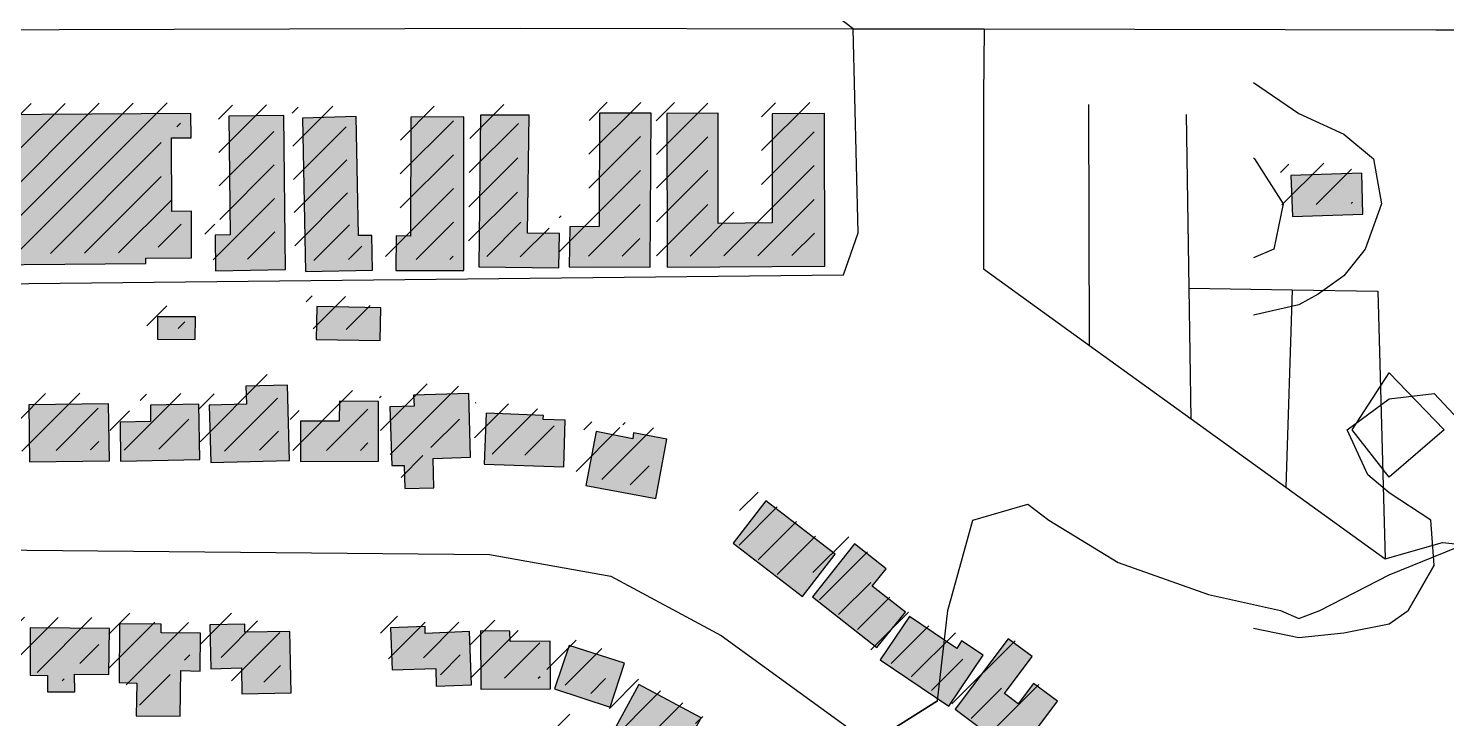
# Model space of a CAD drawing. Extents: x 6438959 to 7279357, y 1424492 to 2039161.
# Drawn here: x 6784351 to 6785293, y 1742631 to 1743089 of the extents above; entities that cross this region are included whole.
import ezdxf

# ---------------------------------------------------------------- set-up
doc = ezdxf.new("R2010")
doc.units = 21
for name, color, linetype in [('BUILDINGS', 9, 'Continuous'), ('CL_LOCAL', 4, 'Continuous'), ('CL_MAJOR', 2, 'Continuous'), ('CONTOUR_1FT', 251, 'Continuous'), ('CONTOUR_MAJOR', 92, 'Continuous')]:
    doc.layers.add(name, color=color, linetype=linetype)

msp = doc.modelspace()

# ---------------------------------------------------------------- hatches: boundary and pattern name
at = {"layer": 'BUILDINGS_HATCH'}
for points in [[(6784294.39, 1742931.95), (6784429.12, 1742933.04), (6784429.09, 1742936.68), (6784459.55, 1742936.93), (6784459.59, 1742967.88), (6784446.41, 1742967.77), (6784446.31, 1743016.57), (6784459.19, 1743016.67), (6784459.06, 1743032.69), (6784293.87, 1743031.71)], [(6784475.43, 1742928.32), (6784522, 1742929.06), (6784520.88, 1743031.37), (6784484.26, 1743031.08), (6784485.2, 1742952.07), (6784475.24, 1742951.99)], [(6784533.19, 1743029.65), (6784535.19, 1742927.71), (6784579.7, 1742928.8), (6784579.23, 1742951.74), (6784570.44, 1742951.67), (6784568.92, 1743030.67)], [(6784640.34, 1742928.57), (6784640.39, 1743030.52), (6784605.24, 1743030.24), (6784605.01, 1742951.22), (6784595.34, 1742951.51), (6784595.23, 1742928.57)], [(6784683.73, 1743031.61), (6784651.51, 1743031.71), (6784650.28, 1742930.83), (6784703.59, 1742930.18), (6784703.99, 1742953.12), (6784682.61, 1742953.31)], [(6784710.32, 1742930.96), (6784764.22, 1742930.67), (6784764.85, 1743032.99), (6784730.58, 1743033.08), (6784730.32, 1742957.7), (6784710.69, 1742957.54)], [(6784775.35, 1742930.76), (6784880.21, 1742931.25), (6784879.97, 1743032.84), (6784845.11, 1743032.55), (6784845.12, 1742960.09), (6784809.38, 1742959.8), (6784809.37, 1743032.99), (6784775.11, 1743032.71)], [(6785189.61, 1742991.67), (6785190.71, 1742964.37), (6785237.56, 1742965.84), (6785236.75, 1742993.14)], [(6784585.18, 1742903.72), (6784542.7, 1742904.47), (6784542.3, 1742882.62), (6784584.77, 1742881.87)], [(6784462.04, 1742882.7), (6784462.21, 1742897.63), (6784437.02, 1742897.79), (6784436.85, 1742882.86)], [(6784524.5, 1742802.37), (6784523.21, 1742852.24), (6784495.68, 1742851.66), (6784496.07, 1742839.64), (6784471.18, 1742839.08), (6784472.37, 1742800.85)], [(6784591.28, 1742837.87), (6784592.48, 1742798.92), (6784600.68, 1742798.98), (6784601.1, 1742783.69), (6784620.42, 1742784.21), (6784619.97, 1742803.51), (6784644.86, 1742804.44), (6784643.64, 1742846.67), (6784607.04, 1742845.64), (6784607.39, 1742838.36)], [(6784351.98, 1742801.33), (6784404.99, 1742802.13), (6784404.39, 1742839.99), (6784351.38, 1742839.19)], [(6784412.11, 1742827.67), (6784412.32, 1742801.82), (6784465.03, 1742802.98), (6784464.44, 1742839.75), (6784432.22, 1742839.12), (6784432.31, 1742828.2)], [(6784531.82, 1742801.7), (6784583.67, 1742801.76), (6784583.64, 1742841.45), (6784557.86, 1742841.6), (6784557.67, 1742828.49), (6784531.9, 1742828.28)], [(6784653.98, 1742799.78), (6784706.72, 1742798.02), (6784707.64, 1742828.98), (6784692.99, 1742829.59), (6784693.26, 1742832.14), (6784655.17, 1742833.65)], [(6784728.2, 1742821.5), (6784721.46, 1742785.76), (6784767.81, 1742777.04), (6784775.11, 1742816.42), (6784753.11, 1742820.61), (6784752.55, 1742816.6)], [(6784819.32, 1742747.24), (6784865.3, 1742711.93), (6784887.04, 1742740.14), (6784841.05, 1742775.45)], [(6784933.63, 1742701.56), (6784911.52, 1742718.86), (6784920.8, 1742730.22), (6784899.87, 1742746.8), (6784872.04, 1742711.62), (6784914.78, 1742678.1)], [(6784452.06, 1742632.46), (6784452.4, 1742662.69), (6784465.29, 1742662.43), (6784465.38, 1742687.55), (6784439.31, 1742687.71), (6784439.26, 1742693.53), (6784411.73, 1742693.67), (6784411.46, 1742654.71), (6784423.18, 1742654.44), (6784422.77, 1742632.59)], [(6784492.95, 1742647.36), (6784525.75, 1742647.99), (6784524.83, 1742688.76), (6784494.96, 1742688.16), (6784494.92, 1742693.62), (6784471.78, 1742693.07), (6784472.31, 1742663.94), (6784492.81, 1742664.47)], [(6784644.05, 1742688.64), (6784614.77, 1742687.31), (6784614.73, 1742692.04), (6784591.6, 1742691.13), (6784592.7, 1742663.1), (6784621.69, 1742664.06), (6784622.08, 1742652.41), (6784645.51, 1742653.33)], [(6784985.41, 1742672.85), (6784970.98, 1742682.56), (6784967.8, 1742677.44), (6784936.29, 1742698.67), (6784916.9, 1742669.74), (6784962.55, 1742639.16)], [(6784405.02, 1742690.7), (6784352.29, 1742691), (6784352.25, 1742659.69), (6784363.97, 1742659.42), (6784363.77, 1742648.49), (6784381.93, 1742648.64), (6784381.83, 1742660.29), (6784404.68, 1742660.11)], [(6784651.68, 1742650.47), (6784697.96, 1742650.48), (6784697.7, 1742682.16), (6784671.05, 1742681.94), (6784670.99, 1742688.86), (6784651.37, 1742689.07)], [(6785017.93, 1742672.02), (6785002.02, 1742683.91), (6784966.67, 1742637.01), (6785007.63, 1742606.4), (6785034.58, 1742642.3), (6785018.67, 1742654.19), (6785008.52, 1742640.63), (6784999.39, 1742647.48)], [(6784700.6, 1742650.5), (6784737.6, 1742638.43), (6784747.03, 1742667.63), (6784710.32, 1742679.35)], [(6784775.49, 1742589.58), (6784798, 1742631.27), (6784756.52, 1742653.51), (6784734.01, 1742611.82)]]:
    msp.add_hatch(color=251, dxfattribs=at).paths.add_polyline_path(points)
at = {"layer": 'BUILDINGS_SHADOW'}
h = msp.add_hatch(dxfattribs=at)
h.set_pattern_fill('ANSI31', scale=5)
h.paths.add_polyline_path([(6784703.38, 1742938.16), (6784757.28, 1742937.87), (6784757.91, 1743040.19), (6784723.64, 1743040.28), (6784723.37, 1742964.9), (6784703.75, 1742964.74)])
h = msp.add_hatch(dxfattribs=at)
h.set_pattern_fill('ANSI31', scale=5)
h.paths.add_polyline_path([(6784768.41, 1742937.96), (6784873.27, 1742938.45), (6784873.02, 1743040.04), (6784838.17, 1743039.75), (6784838.17, 1742967.29), (6784802.44, 1742967), (6784802.43, 1743040.19), (6784768.16, 1743039.91)])
h = msp.add_hatch(dxfattribs=at)
h.set_pattern_fill('ANSI31', scale=5)
h.paths.add_polyline_path([(6784287.45, 1742939.15), (6784422.18, 1742940.24), (6784422.15, 1742943.88), (6784452.61, 1742944.13), (6784452.65, 1742975.08), (6784439.47, 1742974.97), (6784439.36, 1743023.76), (6784452.25, 1743023.87), (6784452.12, 1743039.89), (6784286.93, 1743038.91)])
h = msp.add_hatch(dxfattribs=at)
h.set_pattern_fill('ANSI31', scale=5)
h.paths.add_polyline_path([(6784468.49, 1742935.52), (6784515.06, 1742936.26), (6784513.93, 1743038.57), (6784477.32, 1743038.27), (6784478.26, 1742959.27), (6784468.3, 1742959.19)])
h = msp.add_hatch(dxfattribs=at)
h.set_pattern_fill('ANSI31', scale=5)
h.paths.add_polyline_path([(6784526.25, 1743036.85), (6784528.25, 1742934.91), (6784572.76, 1742936), (6784572.28, 1742958.94), (6784563.5, 1742958.87), (6784561.98, 1743037.87)])
h = msp.add_hatch(dxfattribs=at)
h.set_pattern_fill('ANSI31', scale=5)
h.paths.add_polyline_path([(6784633.4, 1742935.77), (6784633.45, 1743037.72), (6784598.3, 1743037.44), (6784598.06, 1742958.42), (6784588.4, 1742958.71), (6784588.29, 1742935.76)])
h = msp.add_hatch(dxfattribs=at)
h.set_pattern_fill('ANSI31', scale=5)
h.paths.add_polyline_path([(6784676.79, 1743038.8), (6784644.57, 1743038.91), (6784643.34, 1742938.03), (6784696.65, 1742937.37), (6784697.05, 1742960.32), (6784675.67, 1742960.51)])
h = msp.add_hatch(dxfattribs=at)
h.set_pattern_fill('ANSI31', scale=5)
h.paths.add_polyline_path([(6785182.67, 1742998.87), (6785183.77, 1742971.56), (6785230.62, 1742973.04), (6785229.81, 1743000.34)])
h = msp.add_hatch(dxfattribs=at)
h.set_pattern_fill('ANSI31', scale=5)
h.paths.add_polyline_path([(6784578.24, 1742910.92), (6784535.76, 1742911.67), (6784535.35, 1742889.82), (6784577.83, 1742889.07)])
h = msp.add_hatch(dxfattribs=at)
h.set_pattern_fill('ANSI31', scale=5)
h.paths.add_polyline_path([(6784455.1, 1742889.89), (6784455.27, 1742904.83), (6784430.08, 1742904.98), (6784429.91, 1742890.05)])
h = msp.add_hatch(dxfattribs=at)
h.set_pattern_fill('ANSI31', scale=5)
h.paths.add_polyline_path([(6784517.55, 1742809.57), (6784516.27, 1742859.44), (6784488.74, 1742858.85), (6784489.13, 1742846.84), (6784464.24, 1742846.27), (6784465.43, 1742808.05)])
h = msp.add_hatch(dxfattribs=at)
h.set_pattern_fill('ANSI31', scale=5)
h.paths.add_polyline_path([(6784584.34, 1742845.07), (6784585.54, 1742806.11), (6784593.74, 1742806.18), (6784594.15, 1742790.89), (6784613.48, 1742791.41), (6784613.03, 1742810.71), (6784637.92, 1742811.64), (6784636.7, 1742853.87), (6784600.09, 1742852.84), (6784600.45, 1742845.56)])
h = msp.add_hatch(dxfattribs=at)
h.set_pattern_fill('ANSI31', scale=5)
h.paths.add_polyline_path([(6784345.04, 1742808.53), (6784398.05, 1742809.32), (6784397.45, 1742847.19), (6784344.44, 1742846.39)])
h = msp.add_hatch(dxfattribs=at)
h.set_pattern_fill('ANSI31', scale=5)
h.paths.add_polyline_path([(6784405.16, 1742834.87), (6784405.37, 1742809.02), (6784458.09, 1742810.18), (6784457.5, 1742846.95), (6784425.28, 1742846.32), (6784425.37, 1742835.4)])
h = msp.add_hatch(dxfattribs=at)
h.set_pattern_fill('ANSI31', scale=5)
h.paths.add_polyline_path([(6784524.88, 1742808.9), (6784576.73, 1742808.96), (6784576.7, 1742848.64), (6784550.92, 1742848.8), (6784550.73, 1742835.69), (6784524.96, 1742835.48)])
h = msp.add_hatch(dxfattribs=at)
h.set_pattern_fill('ANSI31', scale=5)
h.paths.add_polyline_path([(6784647.04, 1742806.98), (6784699.78, 1742805.22), (6784700.7, 1742836.18), (6784686.05, 1742836.79), (6784686.32, 1742839.34), (6784648.23, 1742840.85)])
h = msp.add_hatch(dxfattribs=at)
h.set_pattern_fill('ANSI31', scale=5)
h.paths.add_polyline_path([(6784721.26, 1742828.7), (6784714.52, 1742792.96), (6784760.87, 1742784.24), (6784768.17, 1742823.62), (6784746.17, 1742827.81), (6784745.61, 1742823.8)])
h = msp.add_hatch(dxfattribs=at)
h.set_pattern_fill('ANSI31', scale=5)
h.paths.add_polyline_path([(6784812.37, 1742754.43), (6784858.36, 1742719.12), (6784880.09, 1742747.34), (6784834.11, 1742782.65)])
h = msp.add_hatch(dxfattribs=at)
h.set_pattern_fill('ANSI31', scale=5)
h.paths.add_polyline_path([(6784926.69, 1742708.76), (6784904.58, 1742726.05), (6784913.86, 1742737.42), (6784892.93, 1742754), (6784865.09, 1742718.82), (6784907.84, 1742685.3)])
h = msp.add_hatch(dxfattribs=at)
h.set_pattern_fill('ANSI31', scale=5)
h.paths.add_polyline_path([(6784445.12, 1742639.66), (6784445.46, 1742669.89), (6784458.35, 1742669.63), (6784458.44, 1742694.75), (6784432.37, 1742694.9), (6784432.32, 1742700.73), (6784404.79, 1742700.87), (6784404.52, 1742661.91), (6784416.24, 1742661.64), (6784415.83, 1742639.79)])
h = msp.add_hatch(dxfattribs=at)
h.set_pattern_fill('ANSI31', scale=5)
h.paths.add_polyline_path([(6784486.01, 1742654.56), (6784518.81, 1742655.19), (6784517.89, 1742695.96), (6784488.02, 1742695.36), (6784487.98, 1742700.82), (6784464.84, 1742700.27), (6784465.37, 1742671.14), (6784485.87, 1742671.67)])
h = msp.add_hatch(dxfattribs=at)
h.set_pattern_fill('ANSI31', scale=5)
h.paths.add_polyline_path([(6784978.47, 1742680.05), (6784964.04, 1742689.76), (6784960.86, 1742684.64), (6784929.35, 1742705.87), (6784909.96, 1742676.94), (6784955.61, 1742646.36)])
h = msp.add_hatch(dxfattribs=at)
h.set_pattern_fill('ANSI31', scale=5)
h.paths.add_polyline_path([(6784398.08, 1742697.9), (6784345.35, 1742698.2), (6784345.31, 1742666.89), (6784357.03, 1742666.62), (6784356.83, 1742655.69), (6784374.99, 1742655.84), (6784374.89, 1742667.49), (6784397.74, 1742667.31)])
h = msp.add_hatch(dxfattribs=at)
h.set_pattern_fill('ANSI31', scale=5)
h.paths.add_polyline_path([(6784637.11, 1742695.84), (6784607.83, 1742694.51), (6784607.79, 1742699.24), (6784584.66, 1742698.33), (6784585.76, 1742670.3), (6784614.75, 1742671.26), (6784615.14, 1742659.61), (6784638.57, 1742660.53)])
h = msp.add_hatch(dxfattribs=at)
h.set_pattern_fill('ANSI31', scale=5)
h.paths.add_polyline_path([(6784644.74, 1742657.67), (6784691.02, 1742657.68), (6784690.76, 1742689.36), (6784664.11, 1742689.14), (6784664.05, 1742696.06), (6784644.43, 1742696.26)])
h = msp.add_hatch(dxfattribs=at)
h.set_pattern_fill('ANSI31', scale=5)
h.paths.add_polyline_path([(6784693.66, 1742657.7), (6784730.66, 1742645.62), (6784740.09, 1742674.83), (6784703.38, 1742686.55)])
h = msp.add_hatch(dxfattribs=at)
h.set_pattern_fill('ANSI31', scale=5)
h.paths.add_polyline_path([(6785010.99, 1742679.22), (6784995.08, 1742691.11), (6784959.73, 1742644.21), (6785000.69, 1742613.6), (6785027.64, 1742649.5), (6785011.72, 1742661.39), (6785001.58, 1742647.83), (6784992.45, 1742654.67)])
h = msp.add_hatch(dxfattribs=at)
h.set_pattern_fill('ANSI31', scale=5)
h.paths.add_polyline_path([(6784768.55, 1742596.78), (6784791.06, 1742638.47), (6784749.58, 1742660.71), (6784727.07, 1742619.01)])
h = msp.add_hatch(dxfattribs=at)
h.set_pattern_fill('ANSI31', scale=5)
h.paths.add_polyline_path([(6784711.63, 1742608.33), (6784721.13, 1742629.16), (6784704.96, 1742636.31), (6784695.46, 1742615.48)])
h = msp.add_hatch(dxfattribs=at)
h.set_pattern_fill('ANSI31', scale=5)
h.paths.add_polyline_path([(6784827.02, 1742610.36), (6784798.43, 1742632.7), (6784769.15, 1742595.32), (6784813.66, 1742561.09), (6784838.3, 1742592.61), (6784822.67, 1742604.86)])

# ---------------------------------------------------------------- linework, layer by layer
at = {"layer": 'BUILDINGS'}
for points in [[(6784294.39, 1742931.95), (6784429.12, 1742933.04), (6784429.09, 1742936.68), (6784459.55, 1742936.93), (6784459.59, 1742967.88), (6784446.41, 1742967.77), (6784446.31, 1743016.57), (6784459.19, 1743016.67), (6784459.06, 1743032.69), (6784293.87, 1743031.71), (6784294.39, 1742931.95)], [(6784475.43, 1742928.32), (6784522, 1742929.06), (6784520.88, 1743031.37), (6784484.26, 1743031.08), (6784485.2, 1742952.07), (6784475.24, 1742951.99), (6784475.43, 1742928.32)], [(6784533.19, 1743029.65), (6784535.19, 1742927.71), (6784579.7, 1742928.8), (6784579.23, 1742951.74), (6784570.44, 1742951.67), (6784568.92, 1743030.67), (6784533.19, 1743029.65)], [(6784640.34, 1742928.57), (6784640.39, 1743030.52), (6784605.24, 1743030.24), (6784605.01, 1742951.22), (6784595.34, 1742951.51), (6784595.23, 1742928.57), (6784640.34, 1742928.57)], [(6784683.73, 1743031.61), (6784651.51, 1743031.71), (6784650.28, 1742930.83), (6784703.59, 1742930.18), (6784703.99, 1742953.12), (6784682.61, 1742953.31), (6784683.73, 1743031.61)], [(6784710.32, 1742930.96), (6784764.22, 1742930.67), (6784764.85, 1743032.99), (6784730.58, 1743033.08), (6784730.32, 1742957.7), (6784710.69, 1742957.54), (6784710.32, 1742930.96)], [(6784775.35, 1742930.76), (6784880.21, 1742931.25), (6784879.97, 1743032.84), (6784845.11, 1743032.55), (6784845.12, 1742960.09), (6784809.38, 1742959.8), (6784809.37, 1743032.99), (6784775.11, 1743032.71), (6784775.35, 1742930.76)], [(6785189.61, 1742991.67), (6785190.71, 1742964.37), (6785237.56, 1742965.84), (6785236.75, 1742993.14), (6785189.61, 1742991.67)], [(6784585.18, 1742903.72), (6784542.7, 1742904.47), (6784542.3, 1742882.62), (6784584.77, 1742881.87), (6784585.18, 1742903.72)], [(6784462.04, 1742882.7), (6784462.21, 1742897.63), (6784437.02, 1742897.79), (6784436.85, 1742882.86), (6784462.04, 1742882.7)], [(6784524.5, 1742802.37), (6784523.21, 1742852.24), (6784495.68, 1742851.66), (6784496.07, 1742839.64), (6784471.18, 1742839.08), (6784472.37, 1742800.85), (6784524.5, 1742802.37)], [(6784591.28, 1742837.87), (6784592.48, 1742798.92), (6784600.68, 1742798.98), (6784601.1, 1742783.69), (6784620.42, 1742784.21), (6784619.97, 1742803.51), (6784644.86, 1742804.44), (6784643.64, 1742846.67), (6784607.04, 1742845.64), (6784607.39, 1742838.36), (6784591.28, 1742837.87)], [(6784351.98, 1742801.33), (6784404.99, 1742802.13), (6784404.39, 1742839.99), (6784351.38, 1742839.19), (6784351.98, 1742801.33)], [(6784412.11, 1742827.67), (6784412.32, 1742801.82), (6784465.03, 1742802.98), (6784464.44, 1742839.75), (6784432.22, 1742839.12), (6784432.31, 1742828.2), (6784412.11, 1742827.67)], [(6784531.82, 1742801.7), (6784583.67, 1742801.76), (6784583.64, 1742841.45), (6784557.86, 1742841.6), (6784557.67, 1742828.49), (6784531.9, 1742828.28), (6784531.82, 1742801.7)], [(6784653.98, 1742799.78), (6784706.72, 1742798.02), (6784707.64, 1742828.98), (6784692.99, 1742829.59), (6784693.26, 1742832.14), (6784655.17, 1742833.65), (6784653.98, 1742799.78)], [(6784728.2, 1742821.5), (6784721.46, 1742785.76), (6784767.81, 1742777.04), (6784775.11, 1742816.42), (6784753.11, 1742820.61), (6784752.55, 1742816.6), (6784728.2, 1742821.5)], [(6784819.32, 1742747.24), (6784865.3, 1742711.93), (6784887.04, 1742740.14), (6784841.05, 1742775.45), (6784819.32, 1742747.24)], [(6784933.63, 1742701.56), (6784911.52, 1742718.86), (6784920.8, 1742730.22), (6784899.87, 1742746.8), (6784872.04, 1742711.62), (6784914.78, 1742678.1), (6784933.63, 1742701.56)], [(6784452.06, 1742632.46), (6784452.4, 1742662.69), (6784465.29, 1742662.43), (6784465.38, 1742687.55), (6784439.31, 1742687.71), (6784439.26, 1742693.53), (6784411.73, 1742693.67), (6784411.46, 1742654.71), (6784423.18, 1742654.44), (6784422.77, 1742632.59), (6784452.06, 1742632.46)], [(6784492.95, 1742647.36), (6784525.75, 1742647.99), (6784524.83, 1742688.76), (6784494.96, 1742688.16), (6784494.92, 1742693.62), (6784471.78, 1742693.07), (6784472.31, 1742663.94), (6784492.81, 1742664.47), (6784492.95, 1742647.36)], [(6784644.05, 1742688.64), (6784614.77, 1742687.31), (6784614.73, 1742692.04), (6784591.6, 1742691.13), (6784592.7, 1742663.1), (6784621.69, 1742664.06), (6784622.08, 1742652.41), (6784645.51, 1742653.33), (6784644.05, 1742688.64)], [(6784985.41, 1742672.85), (6784970.98, 1742682.56), (6784967.8, 1742677.44), (6784936.29, 1742698.67), (6784916.9, 1742669.74), (6784962.55, 1742639.16), (6784985.41, 1742672.85)], [(6784405.02, 1742690.7), (6784352.29, 1742691), (6784352.25, 1742659.69), (6784363.97, 1742659.42), (6784363.77, 1742648.49), (6784381.93, 1742648.64), (6784381.83, 1742660.29), (6784404.68, 1742660.11), (6784405.02, 1742690.7)], [(6784651.68, 1742650.47), (6784697.96, 1742650.48), (6784697.7, 1742682.16), (6784671.05, 1742681.94), (6784670.99, 1742688.86), (6784651.37, 1742689.07), (6784651.68, 1742650.47)], [(6785017.93, 1742672.02), (6785002.02, 1742683.91), (6784966.67, 1742637.01), (6785007.63, 1742606.4), (6785034.58, 1742642.3), (6785018.67, 1742654.19), (6785008.52, 1742640.63), (6784999.39, 1742647.48), (6785017.93, 1742672.02)], [(6784700.6, 1742650.5), (6784737.6, 1742638.43), (6784747.03, 1742667.63), (6784710.32, 1742679.35), (6784700.6, 1742650.5)], [(6784775.49, 1742589.58), (6784798, 1742631.27), (6784756.52, 1742653.51), (6784734.01, 1742611.82), (6784775.49, 1742589.58)]]:
    msp.add_lwpolyline(points, close=True, dxfattribs=at)
at = {"layer": 'CL_LOCAL'}
for points in [[(6784898.96, 1743089.1), (6784872.13, 1743109.57), (6784847.82, 1743128.27)], [(6784018.28, 1742916.34), (6784892.47, 1742925.67), (6784902.23, 1742953.39), (6784898.96, 1743089.1)], [(6784986.04, 1743088.94), (6784985.61, 1743044.19), (6784985.59, 1743021.5), (6784985.55, 1742929.6), (6785055.97, 1742878.75), (6785123.44, 1742830), (6785186.26, 1742784.64), (6785252.29, 1742736.96), (6785290.31, 1742747.83), (6785322.32, 1742744.42)], [(6785055.97, 1742878.75), (6785055.57, 1743038.71)], [(6785123.44, 1742830), (6785122.15, 1742916.8), (6785120.45, 1743031.99)], [(6785122.15, 1742916.8), (6785190.52, 1742915.68), (6785247.5, 1742914.73), (6785252.29, 1742736.96)], [(6785190.52, 1742915.68), (6785186.26, 1742784.64)], [(6784018.9, 1742745.76), (6784657.46, 1742739.84), (6784738.04, 1742725.49), (6784811.26, 1742686.03), (6785114.75, 1742465.74), (6785192.89, 1742438.81), (6785324.2, 1742442.21), (6785365.11, 1742443.27)]]:
    msp.add_lwpolyline(points, dxfattribs=at)
at = {"layer": 'CL_MAJOR'}
for points in [[(6782693.59, 1743089.8), (6782732.84, 1743089.75), (6782923.46, 1743089.44), (6783301.19, 1743088.81), (6783384.03, 1743088.68), (6783557.4, 1743088.41), (6783981.21, 1743087.69), (6783987.68, 1743087.67), (6784017.65, 1743087.62), (6784048.99, 1743087.69), (6784141.69, 1743087.97), (6784677.72, 1743089.52), (6784898.96, 1743089.1)], [(6784898.96, 1743089.1), (6784986.04, 1743088.94)], [(6784986.04, 1743088.94), (6785286.04, 1743088.36), (6785294.35, 1743088.36), (6785320.39, 1743088.32)]]:
    msp.add_lwpolyline(points, dxfattribs=at)
at = {"layer": 'CONTOUR_1FT'}
for points, elevation in [([(6785164.88, 1743053.31), (6785194.88, 1743032.69), (6785194.88, 1743032.69), (6785224.88, 1743019.12), (6785244.6, 1743002.69), (6785249.79, 1742972.69), (6785239.03, 1742942.69), (6785224.88, 1742924.83), (6785207.88, 1742912.69), (6785194.88, 1742905.73), (6785164.88, 1742898.84)], 326), ([(6785164.88, 1743003.22), (6785165.45, 1743002.69), (6785184.5, 1742972.69), (6785178.3, 1742942.69), (6785164.88, 1742936.83)], 327), ([(6785284.88, 1742732.69), (6785267.58, 1742702.69), (6785284.88, 1742732.69), (6785284.88, 1742732.69), (6785282.58, 1742762.69), (6785254.88, 1742780.69), (6785240.77, 1742792.69), (6785227.03, 1742822.69), (6785254.88, 1742843.22), (6785284.88, 1742846.69), (6785307.38, 1742822.69), (6785314.88, 1742805.55), (6785318.1, 1742792.69), (6785319.17, 1742762.69), (6785331.55, 1742732.69)], 325), ([(6785164.88, 1742690.8), (6785194.88, 1742684.69), (6785224.88, 1742687.69), (6785254.88, 1742693.77), (6785267.58, 1742702.69)], 325)]:
    msp.add_lwpolyline(points, dxfattribs=dict(at, elevation=elevation))
at = {"layer": 'CONTOUR_MAJOR', "elevation": 325}
for points in [[(6785254.88, 1742791.26), (6785230.44, 1742822.69), (6785254.88, 1742860.4), (6785291.55, 1742822.69), (6785254.88, 1742791.26)], [(6784954.88, 1742642.69), (6784894.88, 1742604.84), (6784954.88, 1742642.69), (6784961.74, 1742702.69), (6784978.52, 1742762.69), (6785014.88, 1742773.22), (6785029, 1742762.69), (6785074.88, 1742734.43), (6785134.88, 1742713.24), (6785182.88, 1742702.69), (6785194.88, 1742697.36), (6785209, 1742702.69), (6785254.88, 1742726.33), (6785314.88, 1742750.69)]]:
    msp.add_lwpolyline(points, dxfattribs=at)

doc.saveas('drawing.dxf')
